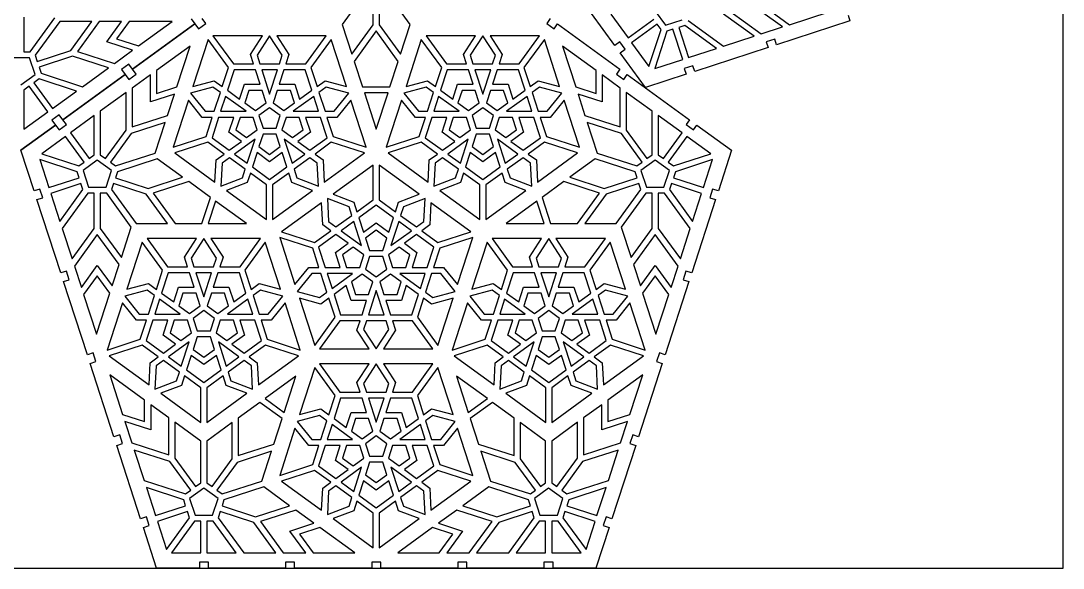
# Model space of a CAD drawing. Extents: x 0 to 580, y 0 to 430.
# Drawn here: x 235.2 to 580, y 0 to 181 of the extents above; entities that cross this region are included whole.
import ezdxf

# ---------------------------------------------------------------- set-up
doc = ezdxf.new("R2010")
doc.units = 0
doc.header["$MEASUREMENT"] = 0

msp = doc.modelspace()

# ---------------------------------------------------------------- linework, layer by layer
for p, q in [((580, 0), (580, 430)), ((431.7, 172.86), (416.71, 193.49)), ((349.61, 191.06), (341.47, 179.86)), ((351.74, 179.68), (351.74, 191.06)), ((353.74, 191.06), (353.74, 179.68)), ((364, 179.86), (355.86, 191.06)), ((430.34, 183.24), (436.06, 175.36)), ((445.05, 184.24), (448.47, 179.54)), ((477.75, 175.92), (467.67, 183.24)), ((469.7, 184.24), (480.1, 176.68)), ((487.15, 178.98), (479.9, 184.24)), ((483.31, 184.24), (489.5, 179.74)), ((489.5, 179.74), (502.57, 183.98)), ((508.84, 182.87), (509.46, 180.97)), ((236.16, 182.19), (236.16, 170.81)), ((238.28, 170.81), (246.42, 182.01)), ((248.02, 180.81), (239.9, 169.64)), ((258.62, 180.81), (248.02, 180.81)), ((251.66, 171.22), (258.62, 180.81)), ((261.1, 180.81), (253.89, 170.9)), ((268.51, 180.81), (261.1, 180.81)), ((263.6, 174.05), (268.51, 180.81)), ((270.98, 180.81), (266.84, 175.1)), ((285.24, 180.81), (270.98, 180.81)), ((292.72, 180.07), (272.09, 165.08)), ((272.11, 165.05), (292.74, 180.04)), ((274.13, 172.74), (285.24, 180.81)), ((291.55, 181.69), (292.72, 180.07)), ((292.74, 180.04), (293.92, 178.42)), ((293.92, 178.42), (296.35, 180.18)), ((296.35, 180.18), (295.17, 181.8)), ((341.47, 179.86), (344.68, 169.98)), ((344.68, 169.98), (351.74, 179.68)), ((353.74, 179.68), (360.79, 169.98)), ((360.79, 169.98), (364, 179.86)), ((410.3, 181.8), (409.13, 180.18)), ((409.13, 180.18), (411.55, 178.42)), ((411.55, 178.42), (412.73, 180.04)), ((412.73, 180.04), (433.36, 165.05)), ((436.06, 175.36), (444.55, 181.53)), ((445.73, 179.91), (437.24, 173.74)), ((446.98, 178.19), (445.73, 179.91)), ((448.47, 179.54), (453.99, 181.34)), ((454.82, 179.5), (452.8, 178.85)), ((465.31, 171.88), (454.82, 179.5)), ((455.99, 181.12), (467.66, 172.64)), ((509.46, 180.97), (485.2, 173.09)), ((315.09, 176.06), (298.73, 176.06)), ((298.73, 176.06), (305.47, 166.77)), ((311.1, 169.91), (315.09, 176.06)), ((317.47, 176.06), (313.29, 169.62)), ((321.65, 169.62), (317.47, 176.06)), ((336.21, 176.06), (319.85, 176.06)), ((319.85, 176.06), (323.84, 169.91)), ((329.47, 166.77), (336.21, 176.06)), ((352.74, 177.66), (345.45, 167.62)), ((360.03, 167.62), (352.74, 177.66)), ((369.26, 176.06), (376.01, 166.77)), ((385.62, 176.06), (369.26, 176.06)), ((381.63, 169.91), (385.62, 176.06)), ((388, 176.06), (383.83, 169.62)), ((392.18, 169.62), (388, 176.06)), ((406.75, 176.06), (390.39, 176.06)), ((390.39, 176.06), (394.38, 169.91)), ((400, 166.77), (406.75, 176.06)), ((442.97, 165.86), (446.98, 178.19)), ((448.88, 177.57), (444.87, 165.24)), ((450.9, 178.23), (448.88, 177.57)), ((454.14, 168.25), (450.9, 178.23)), ((452.8, 178.85), (456.04, 168.87)), ((467.66, 172.64), (477.75, 175.92)), ((480.1, 176.68), (487.15, 178.98)), ((272.13, 171.28), (263.6, 174.05)), ((266.84, 175.1), (274.13, 172.74)), ((291.14, 172.69), (280.03, 164.62)), ((286.73, 159.14), (291.14, 172.69)), ((297.11, 174.88), (292.05, 159.32)), ((303.86, 165.6), (297.11, 174.88)), ((337.83, 174.88), (331.08, 165.6)), ((342.89, 159.32), (337.83, 174.88)), ((367.64, 174.88), (362.59, 159.32)), ((374.39, 165.6), (367.64, 174.88)), ((408.37, 174.88), (401.62, 165.6)), ((413.42, 159.32), (408.37, 174.88)), ((425.45, 164.62), (414.34, 172.69)), ((414.34, 172.69), (418.74, 159.14)), ((433.32, 174.03), (431.7, 172.86)), ((435.08, 171.6), (433.32, 174.03)), ((437.24, 173.74), (442.97, 165.86)), ((484.59, 174.99), (481.73, 174.06)), ((481.73, 174.06), (482.35, 172.16)), ((485.2, 173.09), (484.59, 174.99)), ((236.16, 170.81), (238.28, 170.81)), ((239.9, 169.64), (240.55, 167.62)), ((240.55, 167.62), (251.66, 171.22)), ((252.28, 169.32), (241.17, 165.71)), ((264.13, 165.47), (252.28, 169.32)), ((253.89, 170.9), (266.13, 166.92)), ((266.13, 166.92), (272.13, 171.28)), ((312.12, 166.77), (311.1, 169.91)), ((313.29, 169.62), (314.22, 166.77)), ((320.72, 166.77), (321.65, 169.62)), ((323.84, 169.91), (322.82, 166.77)), ((382.65, 166.77), (381.63, 169.91)), ((383.83, 169.62), (384.75, 166.77)), ((391.25, 166.77), (392.18, 169.62)), ((394.38, 169.91), (393.36, 166.77)), ((433.47, 170.43), (435.08, 171.6)), ((441.78, 158.98), (433.47, 170.43)), ((456.04, 168.87), (465.31, 171.88)), ((482.35, 172.16), (458.1, 164.28)), ((238.06, 168.81), (232.25, 168.81)), ((239.86, 163.28), (238.06, 168.81)), ((241.17, 165.71), (241.83, 163.69)), ((270.92, 166.7), (268.49, 164.93)), ((272.09, 165.08), (270.92, 166.7)), ((301.8, 159.28), (303.86, 165.6)), ((305.47, 166.77), (312.12, 166.77)), ((314.22, 166.77), (320.72, 166.77)), ((322.82, 166.77), (329.47, 166.77)), ((331.08, 165.6), (333.14, 159.28)), ((345.45, 167.62), (348.19, 159.19)), ((357.29, 159.19), (360.03, 167.62)), ((372.34, 159.28), (374.39, 165.6)), ((376.01, 166.77), (382.65, 166.77)), ((384.75, 166.77), (391.25, 166.77)), ((393.36, 166.77), (400, 166.77)), ((401.62, 165.6), (403.67, 159.28)), ((444.87, 165.24), (454.14, 168.25)), ((457.48, 166.18), (454.63, 165.25)), ((458.1, 164.28), (457.48, 166.18)), ((235.16, 159.87), (239.86, 163.28)), ((241.83, 163.69), (255.55, 159.24)), ((269.67, 163.32), (249.04, 148.33)), ((249.06, 148.3), (269.69, 163.29)), ((255.55, 159.24), (264.13, 165.47)), ((268.49, 164.93), (269.67, 163.32)), ((269.69, 163.29), (270.86, 161.67)), ((270.86, 161.67), (273.29, 163.43)), ((278.03, 163.16), (272.03, 158.8)), ((273.29, 163.43), (272.11, 165.05)), ((278.03, 154.2), (278.03, 163.16)), ((280.03, 164.62), (280.03, 156.96)), ((305.69, 164.77), (303.5, 158.04)), ((312.77, 164.77), (305.69, 164.77)), ((314.31, 160.03), (312.77, 164.77)), ((314.87, 164.77), (317.47, 156.77)), ((320.07, 164.77), (314.87, 164.77)), ((317.47, 156.77), (320.07, 164.77)), ((322.17, 164.77), (320.63, 160.03)), ((329.25, 164.77), (322.17, 164.77)), ((331.43, 158.04), (329.25, 164.77)), ((376.22, 164.77), (374.04, 158.04)), ((383.3, 164.77), (376.22, 164.77)), ((384.84, 160.03), (383.3, 164.77)), ((385.4, 164.77), (388, 156.77)), ((390.6, 164.77), (385.4, 164.77)), ((388, 156.77), (390.6, 164.77)), ((392.71, 164.77), (391.17, 160.03)), ((399.78, 164.77), (392.71, 164.77)), ((401.97, 158.04), (399.78, 164.77)), ((425.45, 156.96), (425.45, 164.62)), ((433.45, 158.8), (427.45, 163.16)), ((427.45, 163.16), (427.45, 154.2)), ((433.36, 165.05), (432.18, 163.43)), ((432.18, 163.43), (434.61, 161.67)), ((434.61, 161.67), (435.79, 163.29)), ((435.79, 163.29), (456.42, 148.3)), ((455.25, 163.35), (441.78, 158.98)), ((454.63, 165.25), (455.25, 163.35)), ((237.88, 159.37), (236.16, 158.12)), ((244.04, 150.88), (237.88, 159.37)), ((241.21, 161.79), (239.49, 160.54)), ((239.49, 160.54), (245.66, 152.06)), ((253.55, 157.78), (241.21, 161.79)), ((272.03, 158.8), (272.03, 145.94)), ((280.03, 156.96), (286.73, 159.14)), ((298.73, 159.04), (291.32, 157.06)), ((292.05, 159.32), (299.13, 161.22)), ((301.16, 157.28), (298.73, 159.04)), ((299.13, 161.22), (301.8, 159.28)), ((307.54, 155.11), (309.13, 160.03)), ((309.13, 160.03), (314.31, 160.03)), ((320.63, 160.03), (325.8, 160.03)), ((325.8, 160.03), (327.4, 155.11)), ((333.14, 159.28), (335.8, 161.22)), ((336.21, 159.04), (333.78, 157.28)), ((335.8, 161.22), (342.89, 159.32)), ((343.62, 157.06), (336.21, 159.04)), ((348.19, 159.19), (357.29, 159.19)), ((369.26, 159.04), (361.85, 157.06)), ((362.59, 159.32), (369.67, 161.22)), ((371.69, 157.28), (369.26, 159.04)), ((369.67, 161.22), (372.34, 159.28)), ((378.07, 155.11), (379.67, 160.03)), ((379.67, 160.03), (384.84, 160.03)), ((391.17, 160.03), (396.34, 160.03)), ((396.34, 160.03), (397.94, 155.11)), ((403.67, 159.28), (406.34, 161.22)), ((406.74, 159.04), (404.32, 157.28)), ((406.34, 161.22), (413.42, 159.32)), ((414.16, 157.06), (406.74, 159.04)), ((418.74, 159.14), (425.45, 156.96)), ((433.45, 145.94), (433.45, 158.8)), ((236.16, 158.12), (236.16, 145.15)), ((245.66, 152.06), (253.55, 157.78)), ((270.03, 157.35), (261.44, 151.12)), ((270.03, 144.89), (270.03, 157.35)), ((285.97, 156.78), (278.03, 154.2)), ((283.68, 149.73), (285.97, 156.78)), ((291.32, 157.06), (296.15, 151.1)), ((299.15, 151.1), (301.16, 157.28)), ((302.86, 156.04), (301.25, 151.1)), ((309.66, 151.1), (302.86, 156.04)), ((303.5, 158.04), (307.54, 155.11)), ((310.59, 158.03), (309.24, 153.89)), ((314.95, 158.03), (310.59, 158.03)), ((316.29, 153.89), (314.95, 158.03)), ((319.99, 158.03), (318.64, 153.89)), ((324.35, 158.03), (319.99, 158.03)), ((325.7, 153.89), (324.35, 158.03)), ((332.08, 156.04), (325.28, 151.1)), ((327.4, 155.11), (331.43, 158.04)), ((333.69, 151.1), (332.08, 156.04)), ((333.78, 157.28), (335.79, 151.1)), ((338.79, 151.1), (343.62, 157.06)), ((356.64, 157.19), (348.84, 157.19)), ((348.84, 157.19), (352.74, 145.19)), ((352.74, 145.19), (356.64, 157.19)), ((361.85, 157.06), (366.68, 151.1)), ((369.68, 151.1), (371.69, 157.28)), ((373.39, 156.04), (371.79, 151.1)), ((380.2, 151.1), (373.39, 156.04)), ((374.04, 158.04), (378.07, 155.11)), ((381.12, 158.03), (379.77, 153.89)), ((385.48, 158.03), (381.12, 158.03)), ((386.83, 153.89), (385.48, 158.03)), ((390.53, 158.03), (389.18, 153.89)), ((394.89, 158.03), (390.53, 158.03)), ((396.23, 153.89), (394.89, 158.03)), ((402.62, 156.04), (395.81, 151.1)), ((397.94, 155.11), (401.97, 158.04)), ((404.22, 151.1), (402.62, 156.04)), ((404.32, 157.28), (406.32, 151.1)), ((409.32, 151.1), (414.16, 157.06)), ((419.5, 156.78), (421.8, 149.73)), ((427.45, 154.2), (419.5, 156.78)), ((435.45, 157.35), (435.45, 144.89)), ((444.03, 151.12), (435.45, 157.35)), ((290.58, 154.79), (285.52, 139.23)), ((295.19, 149.1), (290.58, 154.79)), ((309.24, 153.89), (312.77, 151.32)), ((312.77, 151.32), (316.29, 153.89)), ((317.47, 152.27), (313.94, 149.71)), ((321, 149.71), (317.47, 152.27)), ((318.64, 153.89), (322.17, 151.32)), ((322.17, 151.32), (325.7, 153.89)), ((344.36, 154.79), (339.74, 149.1)), ((349.42, 139.23), (344.36, 154.79)), ((361.11, 154.79), (356.06, 139.23)), ((365.73, 149.1), (361.11, 154.79)), ((379.77, 153.89), (383.3, 151.32)), ((383.3, 151.32), (386.83, 153.89)), ((388, 152.27), (384.48, 149.71)), ((391.53, 149.71), (388, 152.27)), ((389.18, 153.89), (392.71, 151.32)), ((392.71, 151.32), (396.23, 153.89)), ((414.89, 154.79), (410.28, 149.1)), ((419.95, 139.23), (414.89, 154.79)), ((236.16, 145.15), (244.04, 150.88)), ((247.86, 149.95), (245.43, 148.18)), ((249.04, 148.33), (247.86, 149.95)), ((250.23, 146.68), (249.06, 148.3)), ((259.44, 149.66), (251.56, 143.94)), ((259.44, 136.7), (259.44, 149.66)), ((261.44, 151.12), (261.44, 136.7)), ((272.03, 145.94), (283.68, 149.73)), ((298.49, 149.1), (295.19, 149.1)), ((296.15, 151.1), (299.15, 151.1)), ((296.44, 142.78), (298.49, 149.1)), ((300.6, 149.1), (298.41, 142.37)), ((305.58, 149.1), (300.6, 149.1)), ((301.25, 151.1), (309.66, 151.1)), ((303.98, 144.18), (305.58, 149.1)), ((307.68, 149.09), (306.33, 144.94)), ((312.04, 149.09), (307.68, 149.09)), ((313.39, 144.94), (312.04, 149.09)), ((313.94, 149.71), (315.29, 145.56)), ((319.65, 145.56), (321, 149.71)), ((322.9, 149.09), (321.55, 144.94)), ((327.26, 149.09), (322.9, 149.09)), ((325.28, 151.1), (333.69, 151.1)), ((328.6, 144.94), (327.26, 149.09)), ((334.34, 149.1), (329.36, 149.1)), ((329.36, 149.1), (330.96, 144.18)), ((336.53, 142.37), (334.34, 149.1)), ((335.79, 151.1), (338.79, 151.1)), ((339.74, 149.1), (336.44, 149.1)), ((336.44, 149.1), (338.5, 142.78)), ((369.03, 149.1), (365.73, 149.1)), ((366.68, 151.1), (369.68, 151.1)), ((366.98, 142.78), (369.03, 149.1)), ((371.13, 149.1), (368.95, 142.37)), ((376.12, 149.1), (371.13, 149.1)), ((371.79, 151.1), (380.2, 151.1)), ((374.52, 144.18), (376.12, 149.1)), ((378.22, 149.09), (376.87, 144.94)), ((382.57, 149.09), (378.22, 149.09)), ((383.92, 144.94), (382.57, 149.09)), ((384.48, 149.71), (385.82, 145.56)), ((390.18, 145.56), (391.53, 149.71)), ((393.43, 149.09), (392.09, 144.94)), ((397.79, 149.09), (393.43, 149.09)), ((395.81, 151.1), (404.22, 151.1)), ((399.14, 144.94), (397.79, 149.09)), ((404.88, 149.1), (399.89, 149.1)), ((399.89, 149.1), (401.49, 144.18)), ((407.06, 142.37), (404.88, 149.1)), ((406.32, 151.1), (409.32, 151.1)), ((410.28, 149.1), (406.98, 149.1)), ((406.98, 149.1), (409.03, 142.78)), ((421.8, 149.73), (433.45, 145.94)), ((444.03, 136.7), (444.03, 151.12)), ((446.03, 149.66), (446.03, 136.7)), ((453.91, 143.94), (446.03, 149.66)), ((456.42, 148.3), (455.24, 146.68)), ((246.61, 146.56), (235.16, 138.25)), ((235.18, 138.22), (246.63, 146.53)), ((245.43, 148.18), (246.61, 146.56)), ((246.63, 146.53), (247.81, 144.92)), ((247.81, 144.92), (250.23, 146.68)), ((263.16, 135.45), (270.03, 144.89)), ((282.91, 147.38), (271.64, 143.72)), ((279.64, 137.29), (282.91, 147.38)), ((306.33, 144.94), (309.86, 142.38)), ((309.86, 142.38), (313.39, 144.94)), ((315.29, 145.56), (319.65, 145.56)), ((321.55, 144.94), (325.08, 142.38)), ((325.08, 142.38), (328.6, 144.94)), ((376.87, 144.94), (380.4, 142.38)), ((380.4, 142.38), (383.92, 144.94)), ((385.82, 145.56), (390.18, 145.56)), ((392.09, 144.94), (395.61, 142.38)), ((395.61, 142.38), (399.14, 144.94)), ((422.56, 147.38), (425.84, 137.29)), ((433.83, 143.72), (422.56, 147.38)), ((435.45, 144.89), (442.31, 135.45)), ((455.24, 146.68), (457.67, 144.92)), ((457.67, 144.92), (458.84, 146.53)), ((458.84, 146.53), (470.29, 138.22)), ((249.94, 142.76), (242.06, 137.03)), ((256.11, 134.27), (249.94, 142.76)), ((251.56, 143.94), (257.73, 135.45)), ((271.64, 143.72), (264.78, 134.27)), ((285.52, 139.23), (296.44, 142.78)), ((298.41, 142.37), (304.13, 138.21)), ((308.17, 141.14), (303.98, 144.18)), ((312.64, 141.92), (305.84, 136.97)), ((310.05, 133.92), (312.64, 141.92)), ((315.29, 143.56), (313.94, 139.41)), ((319.65, 143.56), (315.29, 143.56)), ((321, 139.41), (319.65, 143.56)), ((322.29, 141.92), (324.89, 133.92)), ((329.1, 136.97), (322.29, 141.92)), ((330.96, 144.18), (326.77, 141.14)), ((330.8, 138.21), (336.53, 142.37)), ((338.5, 142.78), (349.42, 139.23)), ((356.06, 139.23), (366.98, 142.78)), ((368.95, 142.37), (374.67, 138.21)), ((378.7, 141.14), (374.52, 144.18)), ((383.18, 141.92), (376.37, 136.97)), ((380.58, 133.92), (383.18, 141.92)), ((385.82, 143.56), (384.48, 139.41)), ((390.18, 143.56), (385.82, 143.56)), ((391.53, 139.41), (390.18, 143.56)), ((392.83, 141.92), (395.43, 133.92)), ((399.63, 136.97), (392.83, 141.92)), ((401.49, 144.18), (397.31, 141.14)), ((401.34, 138.21), (407.06, 142.37)), ((409.03, 142.78), (419.95, 139.23)), ((440.69, 134.27), (433.83, 143.72)), ((447.75, 135.45), (453.91, 143.94)), ((455.53, 142.76), (449.36, 134.27)), ((463.42, 137.03), (455.53, 142.76)), ((239.55, 124.75), (235.18, 138.22)), ((297.06, 140.88), (286.14, 137.33)), ((302.43, 136.97), (297.06, 140.88)), ((304.13, 138.21), (308.17, 141.14)), ((313.94, 139.41), (317.47, 136.85)), ((317.47, 136.85), (321, 139.41)), ((326.77, 141.14), (330.8, 138.21)), ((337.88, 140.88), (332.51, 136.97)), ((348.8, 137.33), (337.88, 140.88)), ((367.59, 140.88), (356.68, 137.33)), ((372.97, 136.97), (367.59, 140.88)), ((374.67, 138.21), (378.7, 141.14)), ((384.48, 139.41), (388, 136.85)), ((388, 136.85), (391.53, 139.41)), ((397.31, 141.14), (401.34, 138.21)), ((408.41, 140.88), (403.04, 136.97)), ((419.33, 137.33), (408.41, 140.88)), ((470.29, 138.22), (465.92, 124.75)), ((253.77, 131.12), (241.44, 135.13)), ((241.44, 135.13), (244.45, 125.86)), ((242.06, 137.03), (254.39, 133.02)), ((260.44, 134.95), (255.74, 131.53)), ((257.73, 135.45), (259.44, 136.7)), ((265.15, 131.53), (260.44, 134.95)), ((261.44, 136.7), (263.16, 135.45)), ((266.5, 133.02), (279.64, 137.29)), ((280.29, 135.4), (267.12, 131.12)), ((288.69, 129.3), (280.29, 135.4)), ((286.14, 137.33), (299.38, 127.71)), ((299.38, 127.71), (299.76, 135.03)), ((299.76, 135.03), (302.43, 136.97)), ((304.14, 135.74), (301.71, 133.98)), ((309.4, 131.92), (304.14, 135.74)), ((305.84, 136.97), (310.05, 133.92)), ((313.29, 137.42), (311.75, 132.68)), ((317.47, 134.38), (313.29, 137.42)), ((321.65, 137.42), (317.47, 134.38)), ((323.19, 132.68), (321.65, 137.42)), ((324.89, 133.92), (329.1, 136.97)), ((330.8, 135.74), (325.54, 131.92)), ((333.23, 133.98), (330.8, 135.74)), ((332.51, 136.97), (335.18, 135.03)), ((335.18, 135.03), (335.56, 127.71)), ((335.56, 127.71), (348.8, 137.33)), ((356.68, 137.33), (369.91, 127.71)), ((369.91, 127.71), (370.3, 135.03)), ((370.3, 135.03), (372.97, 136.97)), ((374.67, 135.74), (372.24, 133.98)), ((379.93, 131.92), (374.67, 135.74)), ((376.37, 136.97), (380.58, 133.92)), ((383.82, 137.42), (382.28, 132.68)), ((388, 134.38), (383.82, 137.42)), ((392.19, 137.42), (388, 134.38)), ((393.73, 132.68), (392.19, 137.42)), ((395.43, 133.92), (399.63, 136.97)), ((401.34, 135.74), (396.08, 131.92)), ((403.76, 133.98), (401.34, 135.74)), ((403.04, 136.97), (405.71, 135.03)), ((405.71, 135.03), (406.1, 127.71)), ((406.1, 127.71), (419.33, 137.33)), ((425.19, 135.4), (416.78, 129.3)), ((438.36, 131.12), (425.19, 135.4)), ((425.84, 137.29), (438.97, 133.02)), ((445.03, 134.95), (440.33, 131.53)), ((442.31, 135.45), (444.03, 136.7)), ((449.73, 131.53), (445.03, 134.95)), ((446.03, 136.7), (447.75, 135.45)), ((451.08, 133.02), (463.42, 137.03)), ((464.03, 135.13), (451.7, 131.12)), ((461.02, 125.86), (464.03, 135.13)), ((254.43, 129.1), (253.77, 131.12)), ((254.39, 133.02), (256.11, 134.27)), ((255.74, 131.53), (257.54, 126.01)), ((263.35, 126.01), (265.15, 131.53)), ((264.78, 134.27), (266.5, 133.02)), ((267.12, 131.12), (266.46, 129.1)), ((301.71, 133.98), (301.31, 126.31)), ((308.47, 129.07), (309.4, 131.92)), ((311.75, 132.68), (317.47, 128.52)), ((317.47, 128.52), (323.19, 132.68)), ((325.54, 131.92), (326.47, 129.07)), ((333.63, 126.31), (333.23, 133.98)), ((351.74, 133.28), (338.5, 123.67)), ((351.74, 121.8), (351.74, 133.28)), ((353.74, 133.28), (353.74, 121.8)), ((366.97, 123.67), (353.74, 133.28)), ((372.24, 133.98), (371.84, 126.31)), ((379, 129.07), (379.93, 131.92)), ((382.28, 132.68), (388, 128.52)), ((388, 128.52), (393.73, 132.68)), ((396.08, 131.92), (397, 129.07)), ((404.17, 126.31), (403.76, 133.98)), ((439.01, 129.1), (438.36, 131.12)), ((438.97, 133.02), (440.69, 134.27)), ((440.33, 131.53), (442.12, 126.01)), ((447.93, 126.01), (449.73, 131.53)), ((449.36, 134.27), (451.08, 133.02)), ((451.7, 131.12), (451.04, 129.1)), ((244.45, 125.86), (254.43, 129.1)), ((266.46, 129.1), (277.28, 125.59)), ((277.28, 125.59), (288.69, 129.3)), ((290.69, 127.84), (278.9, 124.01)), ((297.87, 122.63), (290.69, 127.84)), ((301.31, 126.31), (308.47, 129.07)), ((311.1, 130.68), (310.08, 127.54)), ((316.47, 126.77), (311.1, 130.68)), ((323.84, 130.68), (318.47, 126.77)), ((324.86, 127.54), (323.84, 130.68)), ((326.47, 129.07), (333.63, 126.31)), ((371.84, 126.31), (379, 129.07)), ((381.63, 130.68), (380.61, 127.54)), ((387, 126.77), (381.63, 130.68)), ((394.38, 130.68), (389, 126.77)), ((395.4, 127.54), (394.38, 130.68)), ((397, 129.07), (404.17, 126.31)), ((414.78, 127.84), (407.61, 122.63)), ((426.57, 124.01), (414.78, 127.84)), ((416.78, 129.3), (428.19, 125.59)), ((428.19, 125.59), (439.01, 129.1)), ((451.04, 129.1), (461.02, 125.86)), ((241.46, 125.37), (239.55, 124.75)), ((242.38, 122.52), (241.46, 125.37)), ((255.05, 127.2), (245.07, 123.96)), ((248.08, 114.69), (255.7, 125.18)), ((255.7, 125.18), (255.05, 127.2)), ((257.54, 126.01), (263.35, 126.01)), ((265.84, 127.2), (265.19, 125.18)), ((265.19, 125.18), (273.33, 113.98)), ((276.66, 123.69), (265.84, 127.2)), ((310.08, 127.54), (303.23, 124.91)), ((303.23, 124.91), (316.47, 115.29)), ((316.47, 115.29), (316.47, 126.77)), ((318.47, 126.77), (318.47, 115.29)), ((318.47, 115.29), (331.7, 124.91)), ((331.7, 124.91), (324.86, 127.54)), ((380.61, 127.54), (373.77, 124.91)), ((373.77, 124.91), (387, 115.29)), ((387, 115.29), (387, 126.77)), ((389, 126.77), (389, 115.29)), ((389, 115.29), (402.24, 124.91)), ((402.24, 124.91), (395.4, 127.54)), ((439.63, 127.2), (428.81, 123.69)), ((432.15, 113.98), (440.29, 125.18)), ((440.29, 125.18), (439.63, 127.2)), ((442.12, 126.01), (447.93, 126.01)), ((450.43, 127.2), (449.77, 125.18)), ((449.77, 125.18), (457.39, 114.69)), ((460.4, 123.96), (450.43, 127.2)), ((464.02, 125.37), (463.09, 122.52)), ((465.92, 124.75), (464.02, 125.37)), ((240.48, 121.9), (242.38, 122.52)), ((248.36, 97.65), (240.48, 121.9)), ((245.07, 123.96), (248.08, 114.69)), ((257.32, 124.01), (248.84, 112.34)), ((259.44, 124.01), (257.32, 124.01)), ((259.44, 112.33), (259.44, 124.01)), ((263.57, 124.01), (261.44, 124.01)), ((261.44, 124.01), (261.44, 112.33)), ((271.69, 112.83), (263.57, 124.01)), ((283.71, 113.98), (276.66, 123.69)), ((278.9, 124.01), (286.19, 113.98)), ((295.05, 113.98), (297.87, 122.63)), ((299.57, 121.39), (297.16, 113.98)), ((309.78, 113.98), (299.57, 121.39)), ((334.64, 120.87), (321.41, 111.25)), ((335.03, 113.54), (334.64, 120.87)), ((336.57, 122.27), (336.98, 114.6)), ((343.74, 119.51), (336.57, 122.27)), ((338.5, 123.67), (345.34, 121.04)), ((345.34, 121.04), (346.36, 117.9)), ((346.36, 117.9), (351.74, 121.8)), ((353.74, 121.8), (359.11, 117.9)), ((359.11, 117.9), (360.13, 121.04)), ((360.13, 121.04), (366.97, 123.67)), ((368.9, 122.27), (361.74, 119.51)), ((368.5, 114.6), (368.9, 122.27)), ((370.83, 120.87), (370.44, 113.54)), ((384.06, 111.25), (370.83, 120.87)), ((405.91, 121.39), (395.7, 113.98)), ((408.32, 113.98), (405.91, 121.39)), ((407.61, 122.63), (410.42, 113.98)), ((419.29, 113.98), (426.57, 124.01)), ((428.81, 123.69), (421.76, 113.98)), ((441.9, 124.01), (433.79, 112.83)), ((444.03, 124.01), (441.9, 124.01)), ((444.03, 112.33), (444.03, 124.01)), ((448.15, 124.01), (446.03, 124.01)), ((446.03, 124.01), (446.03, 112.33)), ((456.63, 112.34), (448.15, 124.01)), ((464.99, 121.9), (457.11, 97.65)), ((457.39, 114.69), (460.4, 123.96)), ((463.09, 122.52), (464.99, 121.9)), ((344.66, 116.66), (343.74, 119.51)), ((352.74, 120.06), (347.01, 115.9)), ((358.46, 115.9), (352.74, 120.06)), ((361.74, 119.51), (360.81, 116.66)), ((273.33, 113.98), (283.71, 113.98)), ((286.19, 113.98), (295.05, 113.98)), ((297.16, 113.98), (309.78, 113.98)), ((336.98, 114.6), (339.4, 112.84)), ((339.4, 112.84), (344.66, 116.66)), ((345.31, 114.66), (341.11, 111.6)), ((347.91, 106.66), (345.31, 114.66)), ((347.01, 115.9), (348.55, 111.16)), ((348.55, 111.16), (352.74, 114.2)), ((352.74, 114.2), (356.92, 111.16)), ((356.92, 111.16), (358.46, 115.9)), ((360.16, 114.66), (357.56, 106.66)), ((364.37, 111.6), (360.16, 114.66)), ((360.81, 116.66), (366.07, 112.84)), ((366.07, 112.84), (368.5, 114.6)), ((395.7, 113.98), (408.32, 113.98)), ((410.42, 113.98), (419.29, 113.98)), ((421.76, 113.98), (432.15, 113.98)), ((248.84, 112.34), (252.12, 102.25)), ((252.12, 102.25), (259.44, 112.33)), ((261.44, 112.33), (268.41, 102.74)), ((268.41, 102.74), (271.69, 112.83)), ((321.41, 111.25), (332.33, 107.7)), ((332.33, 107.7), (337.7, 111.61)), ((339.4, 110.37), (333.68, 106.21)), ((337.7, 111.61), (335.03, 113.54)), ((343.43, 107.44), (339.4, 110.37)), ((341.11, 111.6), (347.91, 106.66)), ((352.74, 111.73), (349.21, 109.16)), ((356.26, 109.16), (352.74, 111.73)), ((357.56, 106.66), (364.37, 111.6)), ((366.07, 110.37), (362.04, 107.44)), ((371.79, 106.21), (366.07, 110.37)), ((370.44, 113.54), (367.77, 111.61)), ((367.77, 111.61), (373.15, 107.7)), ((373.15, 107.7), (384.06, 111.25)), ((433.79, 112.83), (437.06, 102.74)), ((437.06, 102.74), (444.03, 112.33)), ((446.03, 112.33), (453.35, 102.25)), ((453.35, 102.25), (456.63, 112.34)), ((260.44, 110.3), (252.89, 99.9)), ((267.65, 100.39), (260.44, 110.3)), ((275.31, 107.8), (270.26, 92.24)), ((282.06, 98.51), (275.31, 107.8)), ((276.93, 108.98), (283.68, 99.69)), ((293.29, 108.98), (276.93, 108.98)), ((289.3, 102.83), (293.29, 108.98)), ((295.67, 108.98), (291.5, 102.54)), ((299.85, 102.54), (295.67, 108.98)), ((314.42, 108.98), (298.06, 108.98)), ((298.06, 108.98), (302.05, 102.83)), ((307.67, 99.69), (314.42, 108.98)), ((316.03, 107.8), (309.29, 98.51)), ((321.09, 92.24), (316.03, 107.8)), ((331.71, 105.8), (320.79, 109.35)), ((320.79, 109.35), (325.85, 93.79)), ((339.25, 104.4), (343.43, 107.44)), ((349.21, 109.16), (350.56, 105.02)), ((354.92, 105.02), (356.26, 109.16)), ((362.04, 107.44), (366.22, 104.4)), ((384.68, 109.35), (373.76, 105.8)), ((379.63, 93.79), (384.68, 109.35)), ((389.44, 107.8), (384.38, 92.24)), ((396.19, 98.51), (389.44, 107.8)), ((391.06, 108.98), (397.8, 99.69)), ((407.42, 108.98), (391.06, 108.98)), ((403.43, 102.83), (407.42, 108.98)), ((409.8, 108.98), (405.62, 102.54)), ((413.98, 102.54), (409.8, 108.98)), ((428.54, 108.98), (412.18, 108.98)), ((412.18, 108.98), (416.17, 102.83)), ((421.8, 99.69), (428.54, 108.98)), ((430.16, 107.8), (423.41, 98.51)), ((435.22, 92.24), (430.16, 107.8)), ((445.03, 110.3), (437.83, 100.39)), ((452.59, 99.9), (445.03, 110.3)), ((333.76, 99.48), (331.71, 105.8)), ((333.68, 106.21), (335.86, 99.48)), ((340.85, 99.48), (339.25, 104.4)), ((345.13, 106.2), (341.6, 103.64)), ((341.6, 103.64), (342.95, 99.49)), ((348.65, 103.64), (345.13, 106.2)), ((347.31, 99.49), (348.65, 103.64)), ((350.56, 105.02), (354.92, 105.02)), ((360.34, 106.2), (356.82, 103.64)), ((356.82, 103.64), (358.17, 99.49)), ((363.87, 103.64), (360.34, 106.2)), ((362.52, 99.49), (363.87, 103.64)), ((366.22, 104.4), (364.62, 99.48)), ((369.61, 99.48), (371.79, 106.21)), ((373.76, 105.8), (371.71, 99.48)), ((255.18, 92.85), (260.44, 100.1)), ((260.44, 100.1), (265.35, 93.34)), ((265.35, 93.34), (267.65, 100.39)), ((290.32, 99.69), (289.3, 102.83)), ((291.5, 102.54), (292.42, 99.69)), ((298.92, 99.69), (299.85, 102.54)), ((302.05, 102.83), (301.03, 99.69)), ((350.56, 103.02), (349.21, 98.87)), ((354.92, 103.02), (350.56, 103.02)), ((356.26, 98.87), (354.92, 103.02)), ((404.45, 99.69), (403.43, 102.83)), ((405.62, 102.54), (406.55, 99.69)), ((413.05, 99.69), (413.98, 102.54)), ((416.17, 102.83), (415.15, 99.69)), ((437.83, 100.39), (440.12, 93.34)), ((440.12, 93.34), (445.03, 100.1)), ((445.03, 100.1), (450.3, 92.85)), ((250.26, 98.27), (248.36, 97.65)), ((251.19, 95.41), (250.26, 98.27)), ((252.89, 99.9), (255.18, 92.85)), ((260.44, 96.69), (255.94, 90.5)), ((264.59, 90.99), (260.44, 96.69)), ((280.01, 92.2), (282.06, 98.51)), ((283.89, 97.69), (281.71, 90.96)), ((283.68, 99.69), (290.32, 99.69)), ((290.97, 97.69), (283.89, 97.69)), ((292.51, 92.95), (290.97, 97.69)), ((292.42, 99.69), (298.92, 99.69)), ((298.27, 97.69), (293.07, 97.69)), ((293.07, 97.69), (295.67, 89.69)), ((295.67, 89.69), (298.27, 97.69)), ((300.38, 97.69), (298.84, 92.95)), ((307.45, 97.69), (300.38, 97.69)), ((301.03, 99.69), (307.67, 99.69)), ((309.64, 90.96), (307.45, 97.69)), ((309.29, 98.51), (311.34, 92.2)), ((325.85, 93.79), (330.46, 99.48)), ((331.42, 97.48), (326.58, 91.52)), ((330.46, 99.48), (333.76, 99.48)), ((334.42, 97.48), (331.42, 97.48)), ((336.42, 91.3), (334.42, 97.48)), ((335.86, 99.48), (340.85, 99.48)), ((344.93, 97.48), (336.52, 97.48)), ((336.52, 97.48), (338.12, 92.54)), ((338.12, 92.54), (344.93, 97.48)), ((342.95, 99.49), (347.31, 99.49)), ((348.03, 97.25), (344.51, 94.69)), ((351.56, 94.69), (348.03, 97.25)), ((349.21, 98.87), (352.74, 96.31)), ((352.74, 96.31), (356.26, 98.87)), ((357.44, 97.25), (353.91, 94.69)), ((360.97, 94.69), (357.44, 97.25)), ((358.17, 99.49), (362.52, 99.49)), ((368.95, 97.48), (360.54, 97.48)), ((360.54, 97.48), (367.35, 92.54)), ((364.62, 99.48), (369.61, 99.48)), ((367.35, 92.54), (368.95, 97.48)), ((371.06, 97.48), (369.05, 91.3)), ((374.06, 97.48), (371.06, 97.48)), ((371.71, 99.48), (375.01, 99.48)), ((378.89, 91.52), (374.06, 97.48)), ((375.01, 99.48), (379.63, 93.79)), ((394.13, 92.2), (396.19, 98.51)), ((398.02, 97.69), (395.83, 90.96)), ((397.8, 99.69), (404.45, 99.69)), ((405.1, 97.69), (398.02, 97.69)), ((406.64, 92.95), (405.1, 97.69)), ((406.55, 99.69), (413.05, 99.69)), ((407.2, 97.69), (409.8, 89.69)), ((412.4, 97.69), (407.2, 97.69)), ((409.8, 89.69), (412.4, 97.69)), ((414.5, 97.69), (412.96, 92.95)), ((421.58, 97.69), (414.5, 97.69)), ((415.15, 99.69), (421.8, 99.69)), ((423.76, 90.96), (421.58, 97.69)), ((423.41, 98.51), (425.47, 92.2)), ((445.03, 96.69), (440.88, 90.99)), ((449.53, 90.5), (445.03, 96.69)), ((450.3, 92.85), (452.59, 99.9)), ((455.21, 98.27), (454.28, 95.41)), ((457.11, 97.65), (455.21, 98.27)), ((249.29, 94.8), (251.19, 95.41)), ((257.17, 70.54), (249.29, 94.8)), ((270.26, 92.24), (277.34, 94.14)), ((277.34, 94.14), (280.01, 92.2)), ((311.34, 92.2), (314.01, 94.14)), ((314.01, 94.14), (321.09, 92.24)), ((342.8, 93.46), (338.77, 90.54)), ((344.4, 88.55), (342.8, 93.46)), ((344.51, 94.69), (345.85, 90.55)), ((350.21, 90.55), (351.56, 94.69)), ((353.91, 94.69), (355.26, 90.55)), ((359.62, 90.55), (360.97, 94.69)), ((362.67, 93.46), (361.07, 88.55)), ((366.7, 90.54), (362.67, 93.46)), ((384.38, 92.24), (391.46, 94.14)), ((391.46, 94.14), (394.13, 92.2)), ((425.47, 92.2), (428.14, 94.14)), ((428.14, 94.14), (435.22, 92.24)), ((456.19, 94.8), (448.31, 70.54)), ((454.28, 95.41), (456.19, 94.8)), ((255.94, 90.5), (260.19, 77.43)), ((260.19, 77.43), (264.59, 90.99)), ((276.93, 91.96), (269.52, 89.98)), ((269.52, 89.98), (274.35, 84.01)), ((279.36, 90.2), (276.93, 91.96)), ((277.35, 84.01), (279.36, 90.2)), ((281.71, 90.96), (285.74, 88.03)), ((285.74, 88.03), (287.34, 92.95)), ((287.34, 92.95), (292.51, 92.95)), ((288.79, 90.95), (287.44, 86.8)), ((293.15, 90.95), (288.79, 90.95)), ((294.5, 86.8), (293.15, 90.95)), ((298.2, 90.95), (296.85, 86.8)), ((302.55, 90.95), (298.2, 90.95)), ((298.84, 92.95), (304.01, 92.95)), ((303.9, 86.8), (302.55, 90.95)), ((304.01, 92.95), (305.61, 88.03)), ((305.61, 88.03), (309.64, 90.96)), ((314.41, 91.96), (311.99, 90.2)), ((311.99, 90.2), (313.99, 84.01)), ((321.83, 89.98), (314.41, 91.96)), ((316.99, 84.01), (321.83, 89.98)), ((326.58, 91.52), (334, 89.54)), ((334, 89.54), (336.42, 91.3)), ((338.77, 90.54), (340.96, 83.81)), ((345.85, 90.55), (350.21, 90.55)), ((352.74, 91.81), (350.14, 83.81)), ((355.34, 83.81), (352.74, 91.81)), ((355.26, 90.55), (359.62, 90.55)), ((364.52, 83.81), (366.7, 90.54)), ((369.05, 91.3), (371.48, 89.54)), ((371.48, 89.54), (378.89, 91.52)), ((391.06, 91.96), (383.65, 89.98)), ((383.65, 89.98), (388.48, 84.01)), ((393.49, 90.2), (391.06, 91.96)), ((391.48, 84.01), (393.49, 90.2)), ((395.83, 90.96), (399.87, 88.03)), ((399.87, 88.03), (401.46, 92.95)), ((401.46, 92.95), (406.64, 92.95)), ((402.92, 90.95), (401.57, 86.8)), ((407.28, 90.95), (402.92, 90.95)), ((408.62, 86.8), (407.28, 90.95)), ((412.32, 90.95), (410.98, 86.8)), ((416.68, 90.95), (412.32, 90.95)), ((412.96, 92.95), (418.13, 92.95)), ((418.03, 86.8), (416.68, 90.95)), ((418.13, 92.95), (419.73, 88.03)), ((419.73, 88.03), (423.76, 90.96)), ((428.54, 91.96), (426.11, 90.2)), ((426.11, 90.2), (428.12, 84.01)), ((435.95, 89.98), (428.54, 91.96)), ((431.12, 84.01), (435.95, 89.98)), ((440.88, 90.99), (445.29, 77.43)), ((445.29, 77.43), (449.53, 90.5)), ((268.78, 87.71), (263.73, 72.15)), ((273.4, 82.01), (268.78, 87.71)), ((281.06, 88.96), (279.45, 84.01)), ((287.87, 84.01), (281.06, 88.96)), ((287.44, 86.8), (290.97, 84.24)), ((290.97, 84.24), (294.5, 86.8)), ((296.85, 86.8), (300.38, 84.24)), ((300.38, 84.24), (303.9, 86.8)), ((310.28, 88.96), (303.48, 84.01)), ((311.89, 84.01), (310.28, 88.96)), ((322.56, 87.71), (317.95, 82.01)), ((327.62, 72.15), (322.56, 87.71)), ((334.4, 87.36), (327.32, 89.25)), ((327.32, 89.25), (332.37, 73.69)), ((337.07, 89.3), (334.4, 87.36)), ((339.12, 82.98), (337.07, 89.3)), ((349.57, 88.55), (344.4, 88.55)), ((348.03, 83.81), (349.57, 88.55)), ((361.07, 88.55), (355.9, 88.55)), ((355.9, 88.55), (357.44, 83.81)), ((368.4, 89.3), (366.35, 82.98)), ((371.07, 87.36), (368.4, 89.3)), ((378.15, 89.25), (371.07, 87.36)), ((373.1, 73.69), (378.15, 89.25)), ((382.91, 87.71), (377.85, 72.15)), ((387.53, 82.01), (382.91, 87.71)), ((395.19, 88.96), (393.58, 84.01)), ((401.99, 84.01), (395.19, 88.96)), ((401.57, 86.8), (405.1, 84.24)), ((405.1, 84.24), (408.62, 86.8)), ((410.98, 86.8), (414.5, 84.24)), ((414.5, 84.24), (418.03, 86.8)), ((424.41, 88.96), (417.61, 84.01)), ((426.02, 84.01), (424.41, 88.96)), ((436.69, 87.71), (432.07, 82.01)), ((441.75, 72.15), (436.69, 87.71)), ((274.35, 84.01), (277.35, 84.01)), ((279.45, 84.01), (287.87, 84.01)), ((295.67, 85.19), (292.15, 82.62)), ((299.2, 82.62), (295.67, 85.19)), ((303.48, 84.01), (311.89, 84.01)), ((313.99, 84.01), (316.99, 84.01)), ((332.37, 73.69), (339.12, 82.98)), ((340.96, 83.81), (348.03, 83.81)), ((350.14, 83.81), (355.34, 83.81)), ((357.44, 83.81), (364.52, 83.81)), ((366.35, 82.98), (373.1, 73.69)), ((388.48, 84.01), (391.48, 84.01)), ((393.58, 84.01), (401.99, 84.01)), ((409.8, 85.19), (406.27, 82.62)), ((413.33, 82.62), (409.8, 85.19)), ((417.61, 84.01), (426.02, 84.01)), ((428.12, 84.01), (431.12, 84.01)), ((276.7, 82.01), (273.4, 82.01)), ((274.65, 75.7), (276.7, 82.01)), ((278.8, 82.01), (276.61, 75.28)), ((283.78, 82.01), (278.8, 82.01)), ((282.19, 77.1), (283.78, 82.01)), ((285.88, 82.01), (284.54, 77.86)), ((290.24, 82.01), (285.88, 82.01)), ((291.59, 77.86), (290.24, 82.01)), ((292.15, 82.62), (293.49, 78.48)), ((297.85, 78.48), (299.2, 82.62)), ((301.1, 82.01), (299.75, 77.86)), ((305.46, 82.01), (301.1, 82.01)), ((306.81, 77.86), (305.46, 82.01)), ((312.55, 82.01), (307.56, 82.01)), ((307.56, 82.01), (309.16, 77.1)), ((314.73, 75.28), (312.55, 82.01)), ((317.95, 82.01), (314.65, 82.01)), ((314.65, 82.01), (316.7, 75.7)), ((340.74, 81.81), (333.99, 72.52)), ((347.38, 81.81), (340.74, 81.81)), ((346.36, 78.67), (347.38, 81.81)), ((349.49, 81.81), (348.56, 78.96)), ((355.99, 81.81), (349.49, 81.81)), ((356.91, 78.96), (355.99, 81.81)), ((364.73, 81.81), (358.09, 81.81)), ((358.09, 81.81), (359.11, 78.67)), ((371.48, 72.52), (364.73, 81.81)), ((390.82, 82.01), (387.53, 82.01)), ((388.77, 75.7), (390.82, 82.01)), ((392.93, 82.01), (390.74, 75.28)), ((397.91, 82.01), (392.93, 82.01)), ((396.31, 77.1), (397.91, 82.01)), ((400.01, 82.01), (398.66, 77.86)), ((404.37, 82.01), (400.01, 82.01)), ((405.72, 77.86), (404.37, 82.01)), ((406.27, 82.62), (407.62, 78.48)), ((411.98, 78.48), (413.33, 82.62)), ((415.23, 82.01), (413.88, 77.86)), ((419.59, 82.01), (415.23, 82.01)), ((420.93, 77.86), (419.59, 82.01)), ((426.67, 82.01), (421.69, 82.01)), ((421.69, 82.01), (423.29, 77.1)), ((428.86, 75.28), (426.67, 82.01)), ((432.07, 82.01), (428.78, 82.01)), ((428.78, 82.01), (430.83, 75.7)), ((286.37, 74.06), (282.19, 77.1)), ((284.54, 77.86), (288.06, 75.3)), ((288.06, 75.3), (291.59, 77.86)), ((293.49, 76.48), (292.15, 72.33)), ((293.49, 78.48), (297.85, 78.48)), ((297.85, 76.48), (293.49, 76.48)), ((299.2, 72.33), (297.85, 76.48)), ((299.75, 77.86), (303.28, 75.3)), ((303.28, 75.3), (306.81, 77.86)), ((309.16, 77.1), (304.98, 74.06)), ((350.35, 72.52), (346.36, 78.67)), ((348.56, 78.96), (352.74, 72.52)), ((352.74, 72.52), (356.91, 78.96)), ((359.11, 78.67), (355.12, 72.52)), ((400.5, 74.06), (396.31, 77.1)), ((398.66, 77.86), (402.19, 75.3)), ((402.19, 75.3), (405.72, 77.86)), ((407.62, 76.48), (406.27, 72.33)), ((407.62, 78.48), (411.98, 78.48)), ((411.98, 76.48), (407.62, 76.48)), ((413.33, 72.33), (411.98, 76.48)), ((413.88, 77.86), (417.41, 75.3)), ((417.41, 75.3), (420.93, 77.86)), ((423.29, 77.1), (419.1, 74.06)), ((263.73, 72.15), (274.65, 75.7)), ((275.26, 73.79), (264.34, 70.25)), ((280.64, 69.89), (275.26, 73.79)), ((276.61, 75.28), (282.34, 71.13)), ((282.34, 71.13), (286.37, 74.06)), ((290.85, 74.84), (284.04, 69.89)), ((288.25, 66.84), (290.85, 74.84)), ((307.3, 69.89), (300.5, 74.84)), ((300.5, 74.84), (303.1, 66.84)), ((304.98, 74.06), (309.01, 71.13)), ((309.01, 71.13), (314.73, 75.28)), ((316.08, 73.79), (310.71, 69.89)), ((327, 70.25), (316.08, 73.79)), ((316.7, 75.7), (327.62, 72.15)), ((333.99, 72.52), (350.35, 72.52)), ((355.12, 72.52), (371.48, 72.52)), ((377.85, 72.15), (388.77, 75.7)), ((389.39, 73.79), (378.47, 70.25)), ((394.76, 69.89), (389.39, 73.79)), ((390.74, 75.28), (396.47, 71.13)), ((396.47, 71.13), (400.5, 74.06)), ((404.98, 74.84), (398.17, 69.89)), ((402.38, 66.84), (404.98, 74.84)), ((421.43, 69.89), (414.62, 74.84)), ((414.62, 74.84), (417.22, 66.84)), ((419.1, 74.06), (423.13, 71.13)), ((423.13, 71.13), (428.86, 75.28)), ((430.21, 73.79), (424.84, 69.89)), ((441.13, 70.25), (430.21, 73.79)), ((430.83, 75.7), (441.75, 72.15)), ((259.07, 71.16), (257.17, 70.54)), ((260, 68.31), (259.07, 71.16)), ((264.34, 70.25), (277.58, 60.63)), ((277.97, 67.95), (280.64, 69.89)), ((284.04, 69.89), (288.25, 66.84)), ((291.49, 70.34), (289.95, 65.6)), ((295.67, 67.3), (291.49, 70.34)), ((292.15, 72.33), (295.67, 69.77)), ((295.67, 69.77), (299.2, 72.33)), ((299.86, 70.34), (295.67, 67.3)), ((301.4, 65.6), (299.86, 70.34)), ((303.1, 66.84), (307.3, 69.89)), ((310.71, 69.89), (313.38, 67.95)), ((313.77, 60.63), (327, 70.25)), ((378.47, 70.25), (391.71, 60.63)), ((392.09, 67.95), (394.76, 69.89)), ((398.17, 69.89), (402.38, 66.84)), ((405.62, 70.34), (404.08, 65.6)), ((409.8, 67.3), (405.62, 70.34)), ((406.27, 72.33), (409.8, 69.77)), ((409.8, 69.77), (413.33, 72.33)), ((413.98, 70.34), (409.8, 67.3)), ((415.52, 65.6), (413.98, 70.34)), ((417.22, 66.84), (421.43, 69.89)), ((424.84, 69.89), (427.51, 67.95)), ((427.89, 60.63), (441.13, 70.25)), ((446.4, 71.16), (445.48, 68.31)), ((448.31, 70.54), (446.4, 71.16)), ((258.09, 67.69), (260, 68.31)), ((265.97, 43.44), (258.09, 67.69)), ((277.58, 60.63), (277.97, 67.95)), ((279.91, 66.89), (279.51, 59.23)), ((282.34, 68.66), (279.91, 66.89)), ((287.6, 64.84), (282.34, 68.66)), ((289.95, 65.6), (295.67, 61.44)), ((295.67, 61.44), (301.4, 65.6)), ((309, 68.66), (303.75, 64.84)), ((311.43, 66.89), (309, 68.66)), ((311.84, 59.23), (311.43, 66.89)), ((313.38, 67.95), (313.77, 60.63)), ((332.37, 66.34), (327.32, 50.78)), ((339.12, 57.06), (332.37, 66.34)), ((350.35, 67.52), (333.99, 67.52)), ((333.99, 67.52), (340.74, 58.23)), ((346.36, 61.37), (350.35, 67.52)), ((352.74, 67.52), (348.56, 61.08)), ((356.91, 61.08), (352.74, 67.52)), ((371.48, 67.52), (355.12, 67.52)), ((355.12, 67.52), (359.11, 61.37)), ((364.73, 58.23), (371.48, 67.52)), ((373.1, 66.34), (366.35, 57.06)), ((378.15, 50.78), (373.1, 66.34)), ((391.71, 60.63), (392.09, 67.95)), ((394.04, 66.89), (393.64, 59.23)), ((396.47, 68.66), (394.04, 66.89)), ((401.73, 64.84), (396.47, 68.66)), ((404.08, 65.6), (409.8, 61.44)), ((409.8, 61.44), (415.52, 65.6)), ((423.13, 68.66), (417.87, 64.84)), ((425.56, 66.89), (423.13, 68.66)), ((425.96, 59.23), (425.56, 66.89)), ((427.51, 67.95), (427.89, 60.63)), ((447.38, 67.69), (439.5, 43.44)), ((445.48, 68.31), (447.38, 67.69)), ((276.12, 55.51), (264.59, 63.89)), ((264.59, 63.89), (268.83, 50.83)), ((286.67, 61.98), (287.6, 64.84)), ((289.3, 63.6), (288.28, 60.46)), ((294.67, 59.69), (289.3, 63.6)), ((302.05, 63.6), (296.67, 59.69)), ((303.07, 60.46), (302.05, 63.6)), ((303.75, 64.84), (304.67, 61.98)), ((326.18, 63.47), (315.98, 56.06)), ((322.29, 51.47), (326.18, 63.47)), ((389.5, 56.06), (379.29, 63.47)), ((379.29, 63.47), (383.19, 51.47)), ((400.8, 61.98), (401.73, 64.84)), ((403.43, 63.6), (402.41, 60.46)), ((408.8, 59.69), (403.43, 63.6)), ((416.17, 63.6), (410.8, 59.69)), ((417.19, 60.46), (416.17, 63.6)), ((417.87, 64.84), (418.8, 61.98)), ((440.89, 63.89), (429.36, 55.51)), ((436.64, 50.83), (440.89, 63.89)), ((279.51, 59.23), (286.67, 61.98)), ((288.28, 60.46), (281.44, 57.83)), ((294.67, 48.21), (294.67, 59.69)), ((296.67, 59.69), (296.67, 48.21)), ((309.91, 57.83), (303.07, 60.46)), ((304.67, 61.98), (311.84, 59.23)), ((347.38, 58.23), (346.36, 61.37)), ((348.56, 61.08), (349.49, 58.23)), ((355.99, 58.23), (356.91, 61.08)), ((359.11, 61.37), (358.09, 58.23)), ((393.64, 59.23), (400.8, 61.98)), ((402.41, 60.46), (395.56, 57.83)), ((408.8, 48.21), (408.8, 59.69)), ((410.8, 59.69), (410.8, 48.21)), ((424.04, 57.83), (417.19, 60.46)), ((418.8, 61.98), (425.96, 59.23)), ((276.12, 48.46), (276.12, 55.51)), ((281.44, 57.83), (294.67, 48.21)), ((296.67, 48.21), (309.91, 57.83)), ((315.98, 56.06), (322.29, 51.47)), ((337.07, 50.74), (339.12, 57.06)), ((340.96, 56.23), (338.77, 49.5)), ((340.74, 58.23), (347.38, 58.23)), ((348.03, 56.23), (340.96, 56.23)), ((349.57, 51.49), (348.03, 56.23)), ((349.49, 58.23), (355.99, 58.23)), ((355.34, 56.23), (350.14, 56.23)), ((350.14, 56.23), (352.74, 48.23)), ((352.74, 48.23), (355.34, 56.23)), ((357.44, 56.23), (355.9, 51.49)), ((364.52, 56.23), (357.44, 56.23)), ((358.09, 58.23), (364.73, 58.23)), ((366.7, 49.5), (364.52, 56.23)), ((366.35, 57.06), (368.4, 50.74)), ((383.19, 51.47), (389.5, 56.06)), ((395.56, 57.83), (408.8, 48.21)), ((410.8, 48.21), (424.04, 57.83)), ((429.36, 55.51), (429.36, 48.46)), ((284.12, 49.7), (278.12, 54.06)), ((278.12, 54.06), (278.12, 45.71)), ((314.28, 54.82), (307.1, 49.61)), ((321.64, 49.47), (314.28, 54.82)), ((327.32, 50.78), (334.4, 52.68)), ((334.4, 52.68), (337.07, 50.74)), ((368.4, 50.74), (371.07, 52.68)), ((371.07, 52.68), (378.15, 50.78)), ((391.2, 54.82), (383.84, 49.47)), ((398.37, 49.61), (391.2, 54.82)), ((427.36, 54.06), (421.36, 49.7)), ((427.36, 45.71), (427.36, 54.06)), ((268.83, 50.83), (276.12, 48.46)), ((269.59, 48.48), (271.89, 41.42)), ((278.12, 45.71), (269.59, 48.48)), ((284.12, 37.45), (284.12, 49.7)), ((307.1, 49.61), (307.1, 37.21)), ((318.9, 41.04), (321.64, 49.47)), ((334, 50.5), (326.58, 48.52)), ((326.58, 48.52), (331.42, 42.55)), ((336.42, 48.74), (334, 50.5)), ((334.42, 42.55), (336.42, 48.74)), ((338.77, 49.5), (342.8, 46.57)), ((342.8, 46.57), (344.4, 51.49)), ((344.4, 51.49), (349.57, 51.49)), ((345.85, 49.49), (344.51, 45.34)), ((350.21, 49.49), (345.85, 49.49)), ((351.56, 45.34), (350.21, 49.49)), ((355.26, 49.49), (353.91, 45.34)), ((359.62, 49.49), (355.26, 49.49)), ((355.9, 51.49), (361.07, 51.49)), ((360.97, 45.34), (359.62, 49.49)), ((361.07, 51.49), (362.67, 46.57)), ((362.67, 46.57), (366.7, 49.5)), ((371.48, 50.5), (369.05, 48.74)), ((369.05, 48.74), (371.06, 42.55)), ((378.89, 48.52), (371.48, 50.5)), ((374.06, 42.55), (378.89, 48.52)), ((383.84, 49.47), (386.58, 41.04)), ((398.37, 37.21), (398.37, 49.61)), ((421.36, 49.7), (421.36, 37.45)), ((435.88, 48.48), (427.36, 45.71)), ((429.36, 48.46), (436.64, 50.83)), ((433.59, 41.42), (435.88, 48.48)), ((294.7, 42.01), (286.12, 48.25)), ((286.12, 48.25), (286.12, 36.4)), ((305.1, 48.16), (296.7, 42.05)), ((305.1, 36.16), (305.1, 48.16)), ((325.85, 46.25), (320.79, 30.69)), ((330.46, 40.55), (325.85, 46.25)), ((338.12, 47.5), (336.52, 42.55)), ((344.93, 42.55), (338.12, 47.5)), ((344.51, 45.34), (348.03, 42.78)), ((348.03, 42.78), (351.56, 45.34)), ((353.91, 45.34), (357.44, 42.78)), ((357.44, 42.78), (360.97, 45.34)), ((367.35, 47.5), (360.54, 42.55)), ((368.95, 42.55), (367.35, 47.5)), ((379.63, 46.25), (375.01, 40.55)), ((384.68, 30.69), (379.63, 46.25)), ((408.78, 42.05), (400.37, 48.16)), ((400.37, 48.16), (400.37, 36.16)), ((419.36, 48.25), (410.78, 42.01)), ((419.36, 36.4), (419.36, 48.25)), ((267.88, 44.06), (265.97, 43.44)), ((268.8, 41.2), (267.88, 44.06)), ((271.89, 41.42), (284.12, 37.45)), ((294.7, 28.2), (294.7, 42.01)), ((296.7, 42.05), (296.7, 28.2)), ((331.42, 42.55), (334.42, 42.55)), ((336.52, 42.55), (344.93, 42.55)), ((352.74, 43.73), (349.21, 41.16)), ((356.26, 41.16), (352.74, 43.73)), ((360.54, 42.55), (368.95, 42.55)), ((371.06, 42.55), (374.06, 42.55)), ((408.78, 28.2), (408.78, 42.05)), ((410.78, 42.01), (410.78, 28.2)), ((421.36, 37.45), (433.59, 41.42)), ((437.6, 44.06), (436.67, 41.2)), ((439.5, 43.44), (437.6, 44.06)), ((266.9, 40.59), (268.8, 41.2)), ((274.78, 16.33), (266.9, 40.59)), ((284.5, 35.22), (272.65, 39.07)), ((272.65, 39.07), (275.93, 28.99)), ((318.13, 38.69), (306.72, 34.98)), ((307.1, 37.21), (318.9, 41.04)), ((314.92, 28.81), (318.13, 38.69)), ((333.76, 40.55), (330.46, 40.55)), ((331.71, 34.24), (333.76, 40.55)), ((335.86, 40.55), (333.68, 33.83)), ((340.85, 40.55), (335.86, 40.55)), ((339.25, 35.64), (340.85, 40.55)), ((342.95, 40.55), (341.6, 36.4)), ((347.31, 40.55), (342.95, 40.55)), ((348.65, 36.4), (347.31, 40.55)), ((349.21, 41.16), (350.56, 37.02)), ((354.92, 37.02), (356.26, 41.16)), ((358.17, 40.55), (356.82, 36.4)), ((362.52, 40.55), (358.17, 40.55)), ((363.87, 36.4), (362.52, 40.55)), ((369.61, 40.55), (364.62, 40.55)), ((364.62, 40.55), (366.22, 35.64)), ((371.79, 33.83), (369.61, 40.55)), ((375.01, 40.55), (371.71, 40.55)), ((371.71, 40.55), (373.76, 34.24)), ((386.58, 41.04), (398.37, 37.21)), ((398.75, 34.98), (387.34, 38.69)), ((387.34, 38.69), (390.55, 28.81)), ((432.82, 39.07), (420.97, 35.22)), ((429.55, 28.99), (432.82, 39.07)), ((438.57, 40.59), (430.69, 16.33)), ((436.67, 41.2), (438.57, 40.59)), ((291.36, 25.78), (284.5, 35.22)), ((286.12, 36.4), (292.98, 26.95)), ((298.41, 26.95), (305.1, 36.16)), ((306.72, 34.98), (300.03, 25.78)), ((343.43, 32.6), (339.25, 35.64)), ((341.6, 36.4), (345.13, 33.84)), ((345.13, 33.84), (348.65, 36.4)), ((350.56, 35.02), (349.21, 30.87)), ((350.56, 37.02), (354.92, 37.02)), ((354.92, 35.02), (350.56, 35.02)), ((356.26, 30.87), (354.92, 35.02)), ((356.82, 36.4), (360.34, 33.84)), ((360.34, 33.84), (363.87, 36.4)), ((366.22, 35.64), (362.04, 32.6)), ((405.44, 25.78), (398.75, 34.98)), ((400.37, 36.16), (407.06, 26.95)), ((412.49, 26.95), (419.36, 36.4)), ((420.97, 35.22), (414.11, 25.78)), ((320.79, 30.69), (331.71, 34.24)), ((332.33, 32.34), (321.41, 28.79)), ((337.7, 28.43), (332.33, 32.34)), ((333.68, 33.83), (339.4, 29.67)), ((339.4, 29.67), (343.43, 32.6)), ((347.91, 33.38), (341.11, 28.43)), ((345.31, 25.38), (347.91, 33.38)), ((357.56, 33.38), (360.16, 25.38)), ((364.37, 28.43), (357.56, 33.38)), ((362.04, 32.6), (366.07, 29.67)), ((366.07, 29.67), (371.79, 33.83)), ((373.15, 32.34), (367.77, 28.43)), ((384.06, 28.79), (373.15, 32.34)), ((373.76, 34.24), (384.68, 30.69)), ((275.93, 28.99), (289.64, 24.53)), ((292.98, 26.95), (294.7, 28.2)), ((296.7, 28.2), (298.41, 26.95)), ((301.75, 24.53), (314.92, 28.81)), ((321.41, 28.79), (334.64, 19.17)), ((335.03, 26.49), (337.7, 28.43)), ((341.11, 28.43), (345.31, 25.38)), ((348.55, 28.88), (347.01, 24.14)), ((352.74, 25.84), (348.55, 28.88)), ((349.21, 30.87), (352.74, 28.31)), ((352.74, 28.31), (356.26, 30.87)), ((356.92, 28.88), (352.74, 25.84)), ((358.46, 24.14), (356.92, 28.88)), ((360.16, 25.38), (364.37, 28.43)), ((367.77, 28.43), (370.44, 26.49)), ((370.83, 19.17), (384.06, 28.79)), ((390.55, 28.81), (403.72, 24.53)), ((407.06, 26.95), (408.78, 28.2)), ((410.78, 28.2), (412.49, 26.95)), ((415.83, 24.53), (429.55, 28.99)), ((289.03, 22.63), (276.69, 26.63)), ((276.69, 26.63), (279.7, 17.37)), ((289.64, 24.53), (291.36, 25.78)), ((295.7, 26.45), (290.99, 23.04)), ((300.4, 23.04), (295.7, 26.45)), ((300.03, 25.78), (301.75, 24.53)), ((315.51, 26.9), (302.37, 22.63)), ((324.09, 20.66), (315.51, 26.9)), ((334.64, 19.17), (335.03, 26.49)), ((336.98, 25.43), (336.57, 17.77)), ((339.4, 27.2), (336.98, 25.43)), ((344.66, 23.38), (339.4, 27.2)), ((366.07, 27.2), (360.81, 23.38)), ((368.5, 25.43), (366.07, 27.2)), ((368.9, 17.77), (368.5, 25.43)), ((370.44, 26.49), (370.83, 19.17)), ((389.97, 26.9), (381.39, 20.66)), ((403.1, 22.63), (389.97, 26.9)), ((403.72, 24.53), (405.44, 25.78)), ((409.78, 26.45), (405.07, 23.04)), ((414.48, 23.04), (409.78, 26.45)), ((414.11, 25.78), (415.83, 24.53)), ((428.78, 26.63), (416.45, 22.63)), ((425.77, 17.37), (428.78, 26.63)), ((289.68, 20.61), (289.03, 22.63)), ((290.99, 23.04), (292.79, 17.51)), ((298.6, 17.51), (300.4, 23.04)), ((302.37, 22.63), (301.71, 20.61)), ((343.74, 20.52), (344.66, 23.38)), ((346.36, 22.14), (345.34, 19)), ((351.74, 18.23), (346.36, 22.14)), ((347.01, 24.14), (352.74, 19.98)), ((352.74, 19.98), (358.46, 24.14)), ((359.11, 22.14), (353.74, 18.23)), ((360.13, 19), (359.11, 22.14)), ((360.81, 23.38), (361.74, 20.52)), ((403.76, 20.61), (403.1, 22.63)), ((405.07, 23.04), (406.87, 17.51)), ((412.68, 17.51), (414.48, 23.04)), ((416.45, 22.63), (415.79, 20.61)), ((279.7, 17.37), (289.68, 20.61)), ((290.3, 18.71), (280.32, 15.46)), ((290.96, 16.69), (290.3, 18.71)), ((292.79, 17.51), (298.6, 17.51)), ((301.09, 18.71), (300.44, 16.69)), ((312.2, 15.1), (301.09, 18.71)), ((301.71, 20.61), (312.82, 17)), ((312.82, 17), (324.09, 20.66)), ((326.09, 19.21), (314.43, 15.42)), ((332.09, 14.85), (326.09, 19.21)), ((336.57, 17.77), (343.74, 20.52)), ((345.34, 19), (338.5, 16.37)), ((351.74, 6.75), (351.74, 18.23)), ((353.74, 18.23), (353.74, 6.75)), ((366.97, 16.37), (360.13, 19)), ((361.74, 20.52), (368.9, 17.77)), ((379.39, 19.21), (373.39, 14.85)), ((391.04, 15.42), (379.39, 19.21)), ((381.39, 20.66), (392.66, 17)), ((392.66, 17), (403.76, 20.61)), ((404.38, 18.71), (393.27, 15.1)), ((405.03, 16.69), (404.38, 18.71)), ((406.87, 17.51), (412.68, 17.51)), ((415.17, 18.71), (414.52, 16.69)), ((425.15, 15.46), (415.17, 18.71)), ((415.79, 20.61), (425.77, 17.37)), ((276.68, 16.95), (274.78, 16.33)), ((275.71, 13.48), (277.61, 14.1)), ((277.61, 14.1), (276.68, 16.95)), ((280.32, 15.46), (283.33, 6.19)), ((283.33, 6.19), (290.96, 16.69)), ((292.57, 15.51), (284.95, 5.02)), ((294.7, 15.51), (292.57, 15.51)), ((294.7, 5.02), (294.7, 15.51)), ((298.82, 15.51), (296.7, 15.51)), ((296.7, 15.51), (296.7, 5.02)), ((306.44, 5.02), (298.82, 15.51)), ((300.44, 16.69), (308.92, 5.02)), ((319.52, 5.02), (312.2, 15.1)), ((314.43, 15.42), (321.99, 5.02)), ((324.14, 12.27), (332.09, 14.85)), ((338.5, 16.37), (351.74, 6.75)), ((353.74, 6.75), (366.97, 16.37)), ((373.39, 14.85), (381.33, 12.27)), ((383.48, 5.02), (391.04, 15.42)), ((393.27, 15.1), (385.95, 5.02)), ((396.56, 5.02), (405.03, 16.69)), ((406.65, 15.51), (399.03, 5.02)), ((408.78, 15.51), (406.65, 15.51)), ((408.78, 5.02), (408.78, 15.51)), ((412.9, 15.51), (410.78, 15.51)), ((410.78, 15.51), (410.78, 5.02)), ((420.52, 5.02), (412.9, 15.51)), ((414.52, 16.69), (422.14, 6.19)), ((422.14, 6.19), (425.15, 15.46)), ((428.79, 16.95), (427.86, 14.1)), ((427.86, 14.1), (429.76, 13.48)), ((430.69, 16.33), (428.79, 16.95)), ((280.08, 0.02), (275.71, 13.48)), ((329.41, 5.02), (324.14, 12.27)), ((334.09, 13.4), (327.38, 11.22)), ((327.38, 11.22), (331.88, 5.02)), ((345.62, 5.02), (334.09, 13.4)), ((371.39, 13.4), (359.86, 5.02)), ((378.09, 11.22), (371.39, 13.4)), ((373.59, 5.02), (378.09, 11.22)), ((381.33, 12.27), (376.06, 5.02)), ((429.76, 13.48), (425.39, 0.02)), ((284.95, 5.02), (294.7, 5.02)), ((296.7, 5.02), (306.44, 5.02)), ((308.92, 5.02), (319.52, 5.02)), ((321.99, 5.02), (329.41, 5.02)), ((331.88, 5.02), (345.62, 5.02)), ((359.86, 5.02), (373.59, 5.02)), ((376.06, 5.02), (383.48, 5.02)), ((385.95, 5.02), (396.56, 5.02)), ((399.03, 5.02), (408.78, 5.02)), ((410.78, 5.02), (420.52, 5.02)), ((0, 0), (580, 0)), ((294.24, 0.02), (280.08, 0.02)), ((297.24, 2.02), (294.24, 2.02)), ((294.24, 2.02), (294.24, 0.02)), ((297.24, 0.02), (297.24, 2.02)), ((322.74, 0.02), (297.24, 0.02)), ((325.74, 2.02), (322.74, 2.02)), ((322.74, 2.02), (322.74, 0.02)), ((325.74, 0.02), (325.74, 2.02)), ((351.24, 0.02), (325.74, 0.02)), ((354.24, 2.02), (351.24, 2.02)), ((351.24, 2.02), (351.24, 0.02)), ((354.24, 0.02), (354.24, 2.02)), ((379.74, 0.02), (354.24, 0.02)), ((382.74, 2.02), (379.74, 2.02)), ((379.74, 2.02), (379.74, 0.02)), ((382.74, 0.02), (382.74, 2.02)), ((408.24, 0.02), (382.74, 0.02)), ((411.24, 2.02), (408.24, 2.02)), ((408.24, 2.02), (408.24, 0.02)), ((411.24, 0.02), (411.24, 2.02)), ((425.39, 0.02), (411.24, 0.02))]:
    msp.add_line(p, q)

doc.saveas('drawing.dxf')
